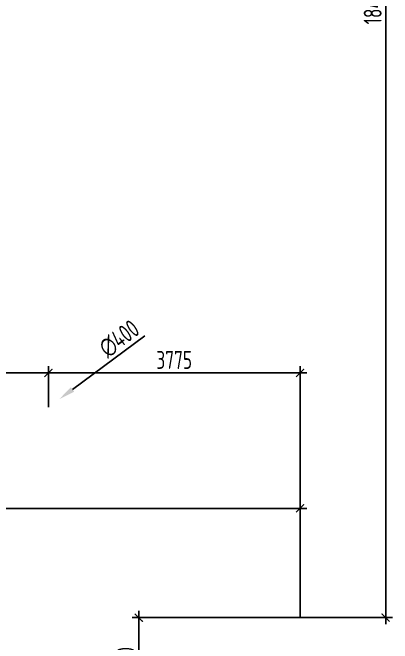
# Model space of a CAD drawing. Header units: millimetres. Extents: x -180271 to 536090, y 55086 to 131231.
# Drawn here: x 477906 to 483598, y 105749 to 115212 of the extents above; entities that cross this region are included whole.
import ezdxf

# ---------------------------------------------------------------- set-up
doc = ezdxf.new("R2010")
doc.units = ezdxf.units.MM
doc.layers.add('РАЗМЕРЫ КРОВЛИ ОВ', color=204, linetype='Continuous')
doc.layers.get('0').off()
doc.styles.add('ISOCPEUR', font='isocpeur.ttf', dxfattribs={"width": 0.7})
doc.dimstyles.new('R_100', dxfattribs={"dimtxt": 270, "dimasz": 120, "dimexe": 100, "dimexo": 0, "dimgap": 60, "dimtad": 1, "dimdec": 0, "dimrnd": 5, "dimzin": 0, "dimdsep": 46, "dimtxsty": 'ISOCPEUR', "dimblk": 'ARCHTICK', "dimcen": 0, "dimdle": 100, "dimclrd": 256, "dimclre": 256, "dimclrt": 256, "dimadec": 0, "dimazin": 0, "dimtfac": 2, "dimtdec": 0, "dimtofl": 0, "dimtmove": 1, "dimatfit": 3, "dimfxl": 1, "dimtvp": 3, "dimtolj": 1, "dimtzin": 0, "dimarcsym": 0})

# ---------------------------------------------------------------- blocks, each defined once
blk = doc.blocks.new('_ArchTick')
at = {"color": 0, "linetype": 'ByBlock', "const_width": 0.15}
blk.add_lwpolyline([(-0.5, -0.5), (0.5, 0.5)], dxfattribs=at)
blk = doc.blocks.new('*D3932')
at = {"layer": 'РАЗМЕРЫ КРОВЛИ ОВ', "lineweight": -2, "transparency": 16777216}
for p, q in [((469459.2, 107404.9), (469459.2, 107874.6)), ((482214.1, 106135.5), (482214.1, 107874.6)), ((469359.2, 107774.6), (482314.1, 107774.6))]:
    blk.add_line(p, q, dxfattribs=at)
at = {"layer": 'РАЗМЕРЫ КРОВЛИ ОВ', "lineweight": -2, "transparency": 16777216, "xscale": 120, "yscale": 120, "zscale": 120, "rotation": 180}
blk.add_blockref('_ArchTick', (469459.2, 107774.6), dxfattribs=at)
at = {"layer": 'РАЗМЕРЫ КРОВЛИ ОВ', "lineweight": -2, "transparency": 16777216, "xscale": 120, "yscale": 120, "zscale": 120}
blk.add_blockref('_ArchTick', (482214.1, 107774.6), dxfattribs=at)
at = {"layer": 'РАЗМЕРЫ КРОВЛИ ОВ', "transparency": 16777216, "insert": (475836.7, 107969.6), "char_height": 270, "attachment_point": 5, "style": 'ISOCPEUR'}
blk.add_mtext('\\A1;12755', dxfattribs=at)
blk = doc.blocks.new('*D3942')
at = {"layer": 'РАЗМЕРЫ КРОВЛИ ОВ', "lineweight": -2, "transparency": 16777216}
for p, q in [((476725.7, 109553.2), (476725.7, 109906.4)), ((478441.4, 109290.5), (478441.4, 109906.4)), ((476625.7, 109806.4), (478541.4, 109806.4))]:
    blk.add_line(p, q, dxfattribs=at)
at = {"layer": 'РАЗМЕРЫ КРОВЛИ ОВ', "lineweight": -2, "transparency": 16777216, "xscale": 120, "yscale": 120, "zscale": 120, "rotation": 180}
blk.add_blockref('_ArchTick', (476725.7, 109806.4), dxfattribs=at)
at = {"layer": 'РАЗМЕРЫ КРОВЛИ ОВ', "lineweight": -2, "transparency": 16777216, "xscale": 120, "yscale": 120, "zscale": 120}
blk.add_blockref('_ArchTick', (478441.4, 109806.4), dxfattribs=at)
at = {"layer": 'РАЗМЕРЫ КРОВЛИ ОВ', "transparency": 16777216, "insert": (477583.5, 110001.4), "char_height": 270, "attachment_point": 5, "style": 'ISOCPEUR'}
blk.add_mtext('\\A1;1715', dxfattribs=at)
blk = doc.blocks.new('*D3943')
at = {"layer": 'РАЗМЕРЫ КРОВЛИ ОВ', "lineweight": -2, "transparency": 16777216}
for p, q in [((478441.4, 109290.5), (478441.4, 109906.4)), ((482214.1, 106135.5), (482214.1, 109906.4)), ((478341.4, 109806.4), (482314.1, 109806.4))]:
    blk.add_line(p, q, dxfattribs=at)
at = {"layer": 'РАЗМЕРЫ КРОВЛИ ОВ', "lineweight": -2, "transparency": 16777216, "xscale": 120, "yscale": 120, "zscale": 120, "rotation": 180}
blk.add_blockref('_ArchTick', (478441.4, 109806.4), dxfattribs=at)
at = {"layer": 'РАЗМЕРЫ КРОВЛИ ОВ', "lineweight": -2, "transparency": 16777216, "xscale": 120, "yscale": 120, "zscale": 120}
blk.add_blockref('_ArchTick', (482214.1, 109806.4), dxfattribs=at)
at = {"layer": 'РАЗМЕРЫ КРОВЛИ ОВ', "transparency": 16777216, "insert": (480327.7, 110001.4), "char_height": 270, "attachment_point": 5, "style": 'ISOCPEUR'}
blk.add_mtext('\\A1;3775', dxfattribs=at)
blk = doc.blocks.new('*D3985')
at = {"layer": 'РАЗМЕРЫ КРОВЛИ ОВ', "lineweight": -2, "transparency": 16777216}
for p, q in [((483498.4, 124690.7), (483498.4, 106035.5)), ((482754.2, 124590.7), (483598.4, 124590.7)), ((482214.1, 106135.5), (483598.4, 106135.5))]:
    blk.add_line(p, q, dxfattribs=at)
at = {"layer": 'РАЗМЕРЫ КРОВЛИ ОВ', "lineweight": -2, "transparency": 16777216, "xscale": 120, "yscale": 120, "zscale": 120}
for p, rotation in [((483498.4, 124590.7), 90), ((483498.4, 106135.5), 270)]:
    blk.add_blockref('_ArchTick', p, dxfattribs=dict(at, rotation=rotation))
at = {"layer": 'РАЗМЕРЫ КРОВЛИ ОВ', "transparency": 16777216, "insert": (483303.4, 115363.1), "char_height": 270, "attachment_point": 5, "rotation": 90, "style": 'ISOCPEUR'}
blk.add_mtext('\\A1;18455', dxfattribs=at)
blk = doc.blocks.new('*D4038')
at = {"layer": 'РАЗМЕРЫ КРОВЛИ ОВ', "lineweight": -2, "transparency": 16777216}
for p, q in [((479796.3, 104664.5), (479796.3, 106235.5)), ((482214.1, 106135.5), (479696.3, 106135.5)), ((478355.6, 104764.5), (479896.3, 104764.5))]:
    blk.add_line(p, q, dxfattribs=at)
at = {"layer": 'РАЗМЕРЫ КРОВЛИ ОВ', "lineweight": -2, "transparency": 16777216, "xscale": 120, "yscale": 120, "zscale": 120}
for p, rotation in [((479796.3, 106135.5), 90), ((479796.3, 104764.5), 270)]:
    blk.add_blockref('_ArchTick', p, dxfattribs=dict(at, rotation=rotation))
at = {"layer": 'РАЗМЕРЫ КРОВЛИ ОВ', "transparency": 16777216, "insert": (479601.3, 105450), "char_height": 270, "attachment_point": 5, "rotation": 90, "style": 'ISOCPEUR'}
blk.add_mtext('\\A1;1370', dxfattribs=at)
blk = doc.blocks.new('*D4043')
at = {"layer": 'РАЗМЕРЫ КРОВЛИ ОВ', "lineweight": -2, "transparency": 16777216}
blk.add_line((479888.4, 110361.8), (478803, 109558.2), dxfattribs=at)
at = {"layer": 'РАЗМЕРЫ КРОВЛИ ОВ', "transparency": 16777216}
blk.add_solid([(478778.2, 109591.7), (478827.8, 109524.8), (478602.1, 109409.5)], dxfattribs=at)
at = {"layer": 'РАЗМЕРЫ КРОВЛИ ОВ', "transparency": 16777216, "insert": (479503.9, 110319.8), "char_height": 270, "attachment_point": 5, "rotation": 36.51481, "style": 'ISOCPEUR'}
blk.add_mtext('\\A1;∅400', dxfattribs=at)

msp = doc.modelspace()

# ---------------------------------------------------------------- dimensions: what is measured, and where the dimension line sits
at = {"layer": 'РАЗМЕРЫ КРОВЛИ ОВ'}
for base, p1, picture, middle in [((483498.4, 106135.5), (482754.2, 124590.7), '*D3985', (483303.4, 115363.1)), ((479796.3, 106135.5), (478355.6, 104764.5), '*D4038', (479601.3, 105450))]:
    dim = msp.add_linear_dim(base=base, p1=p1, p2=(482214.1, 106135.5), angle=90, dimstyle='R_100', override={"dimpost": '\\X'}, dxfattribs=at)
    dim.commit()
    dim.dimension.update_dxf_attribs({"geometry": picture, "text_midpoint": middle})
dim = msp.add_diameter_dim_2p(p1=(478280.6, 109171.5), p2=(478602.1, 109409.5), dimstyle='R_100', override={"dimasz": 250, "dimpost": '\\X', "dimblk1": 'ArchTick', "dimsah": 1}, dxfattribs=at)
dim.commit()
dim.dimension.update_dxf_attribs({"geometry": '*D4043', "text_midpoint": (479620, 110163.1), "dimtype": 163})
for base, p1, p2, picture, middle in [((478441.4, 109806.4), (476725.7, 109553.2), (478441.4, 109290.5), '*D3942', (477583.5, 110001.4)), ((482214.1, 109806.4), (478441.4, 109290.5), (482214.1, 106135.5), '*D3943', (480327.7, 110001.4)), ((482214.1, 107774.6), (469459.2, 107404.9), (482214.1, 106135.5), '*D3932', (475836.7, 107969.6))]:
    dim = msp.add_linear_dim(base=base, p1=p1, p2=p2, dimstyle='R_100', override={"dimpost": '\\X'}, dxfattribs=at)
    dim.commit()
    dim.dimension.update_dxf_attribs({"geometry": picture, "text_midpoint": middle})

doc.saveas('drawing.dxf')
